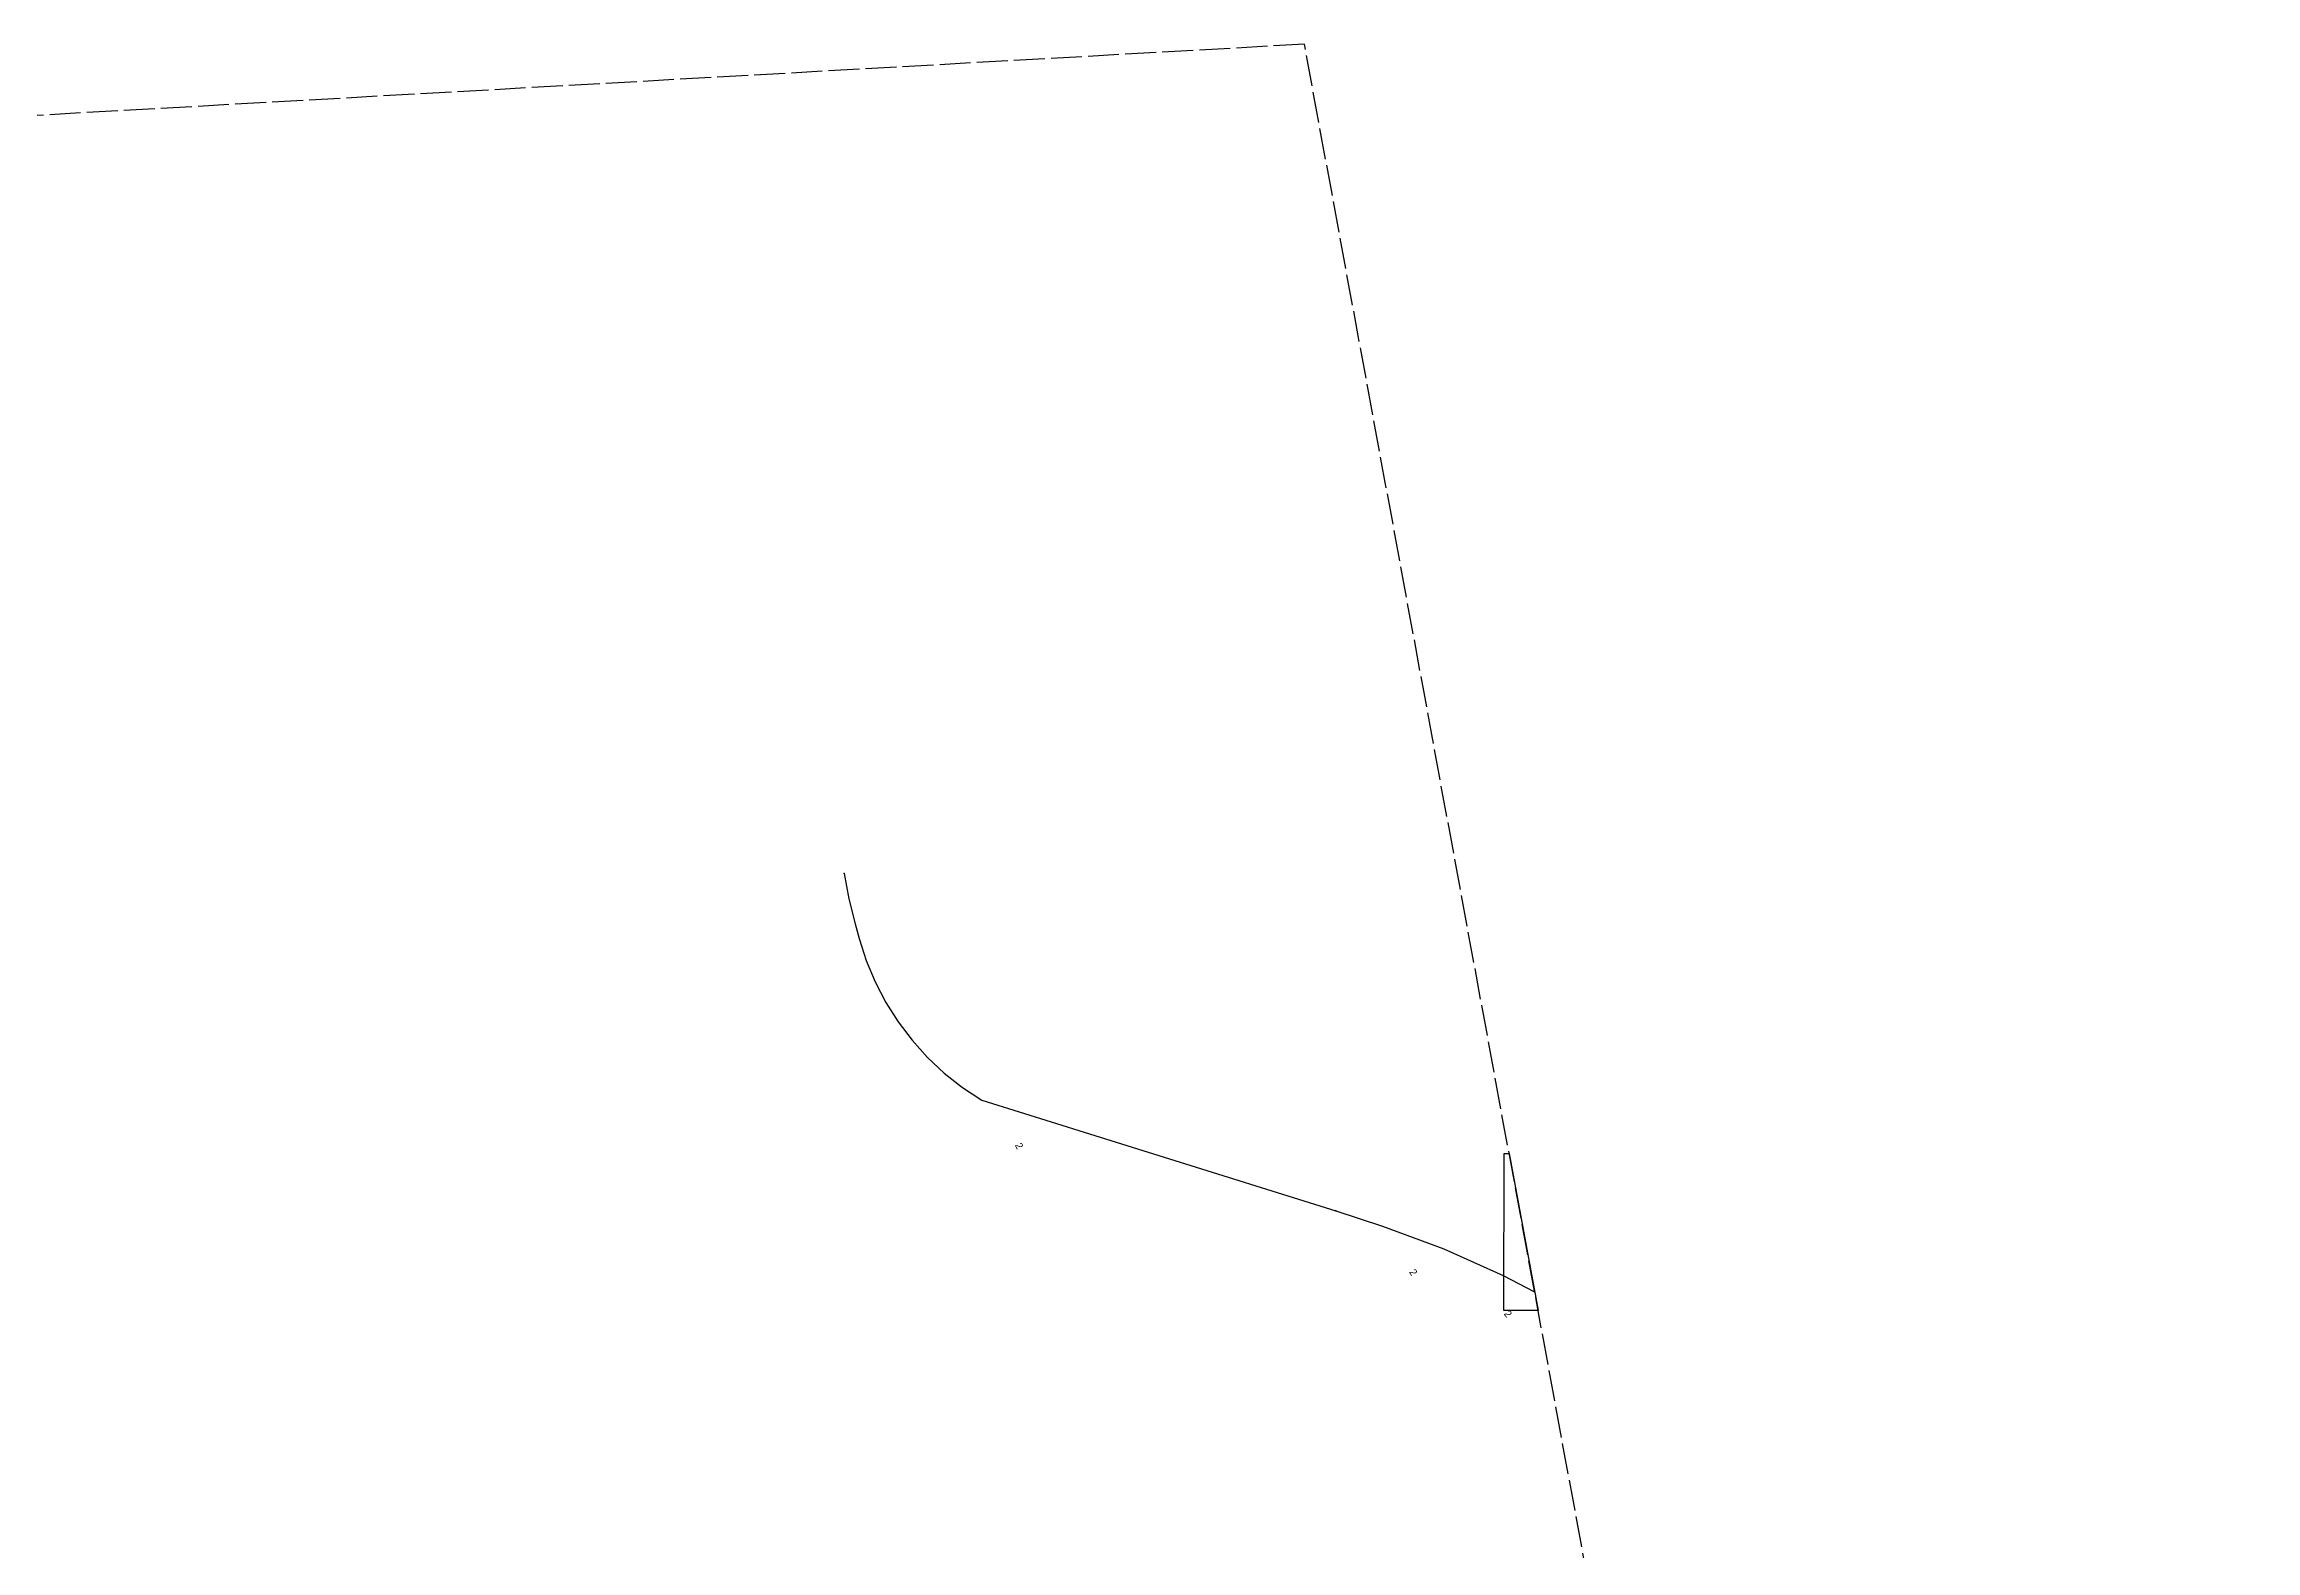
# Model space of a CAD drawing. Header units: metres. Extents: x -529 to 260, y -315 to 217.
# Drawn here: x 160.8 to 251.5, y 154.9 to 216.7 of the extents above; entities that cross this region are included whole.
import ezdxf

# ---------------------------------------------------------------- set-up
doc = ezdxf.new("R2010")
doc.units = ezdxf.units.M
doc.linetypes.add('DASHED', pattern=[1.524, 1.27, -0.254])
for name, color, linetype, true_color in [('KA0000_OVG_Orientatiepolygoon', 7, 'Continuous', 0xff00ff), ('KL1031_GHD_ExtraGeometrie', 7, 'Continuous', 0xffd750), ('KL1031_GLD_ExtraGeometrie', 7, 'Continuous', 0xffaf3c), ('KL1051_DAT_Annotatie', 7, 'Continuous', 0xffffff), ('KL1051_DAT_Appurtenance', 7, 'Continuous', 0x00ff00), ('KL1051_DAT_Kabelbed', 7, 'Continuous', 0x00ff00)]:
    doc.layers.add(name, color=color, linetype=linetype, true_color=true_color)

msp = doc.modelspace()

# ---------------------------------------------------------------- linework, layer by layer
at = {"layer": 'KA0000_OVG_Orientatiepolygoon', "linetype": 'DASHED'}
msp.add_lwpolyline([(212.467, 216.691), (-371.799, 183.859), (-469.178, -314.621), (251.501, 5.16), (212.467, 216.691)], close=True, dxfattribs=at)
at = {"layer": 'KL1031_GHD_ExtraGeometrie', "linetype": 'CONTINUOUS'}
msp.add_lwpolyline([(222.055, 164.727), (220.663, 164.729), (220.653, 164.735), (220.658, 171.166), (220.664, 171.175), (220.867, 171.169), (222.055, 164.727)], close=True, dxfattribs=at)
at = {"layer": 'KL1031_GLD_ExtraGeometrie', "linetype": 'CONTINUOUS'}
msp.add_lwpolyline([(222.055, 164.727), (220.663, 164.729), (220.653, 164.735), (220.658, 171.166), (220.664, 171.175), (220.867, 171.169), (222.055, 164.727)], close=True, dxfattribs=at)
at = {"layer": 'KL1051_DAT_Appurtenance'}
for p in [(193.584, 182.659), (213.756, 168.817), (220.627, 166.163)]:
    msp.add_point(p, dxfattribs=at)
at = {"layer": 'KL1051_DAT_Kabelbed', "linetype": 'CONTINUOUS'}
for points in [[(193.584, 182.659), (193.781, 181.619), (194.033, 180.593), (194.198, 179.992), (194.487, 179.09), (194.851, 178.216), (195.287, 177.376), (195.794, 176.576), (196.367, 175.821), (197.001, 175.118), (197.692, 174.471), (198.436, 173.885), (199.227, 173.365), (213.756, 168.817)], [(213.756, 168.817), (215.667, 168.189), (218.181, 167.26), (220.627, 166.163)], [(220.627, 166.163), (221.912, 165.504)]]:
    msp.add_lwpolyline(points, dxfattribs=at)

# ---------------------------------------------------------------- texts
at = {"layer": 'KL1051_DAT_Annotatie', "char_height": 0.3, "attachment_point": 7}
for insert, rotation in [((200.58, 171.518), 297.563), ((216.749, 166.319), 301.463), ((220.634, 164.593), 307.863)]:
    msp.add_mtext('2', dxfattribs=dict(at, insert=insert, rotation=rotation))

doc.saveas('drawing.dxf')
